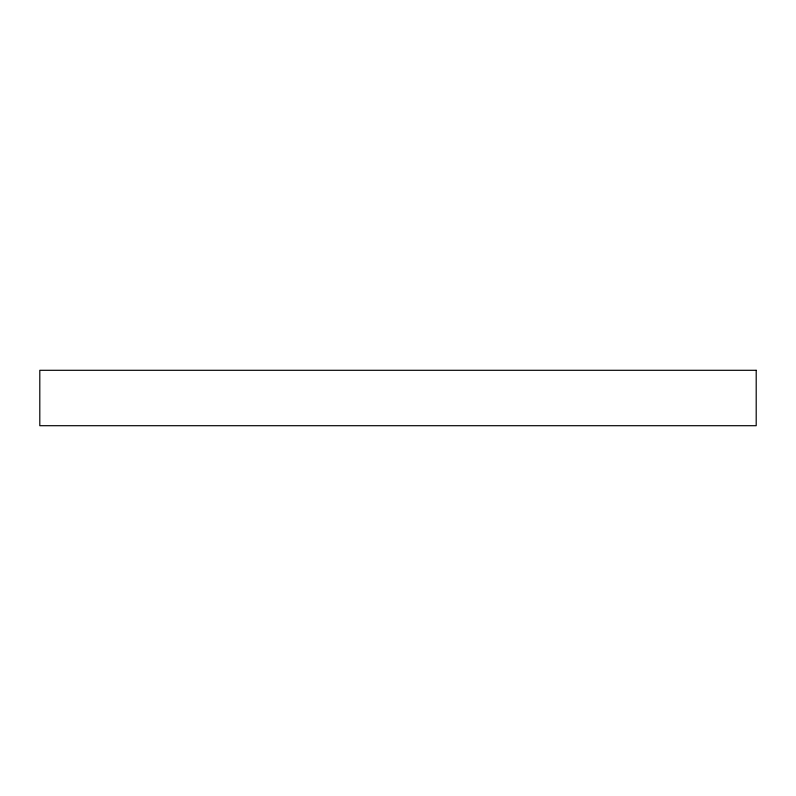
<?xml version="1.0" encoding="UTF-8"?>
<svg xmlns="http://www.w3.org/2000/svg" width="796" height="796" viewBox="0 0 796 796"><rect width="100%" height="100%" fill="white"/><g stroke="black" fill="none" stroke-linecap="round" stroke-linejoin="round"><path stroke-width="1.19" d="M756.2 370.299L39.8 370.299L39.8 425.701L756.2 425.701L756.2 370.299"/></g></svg>
